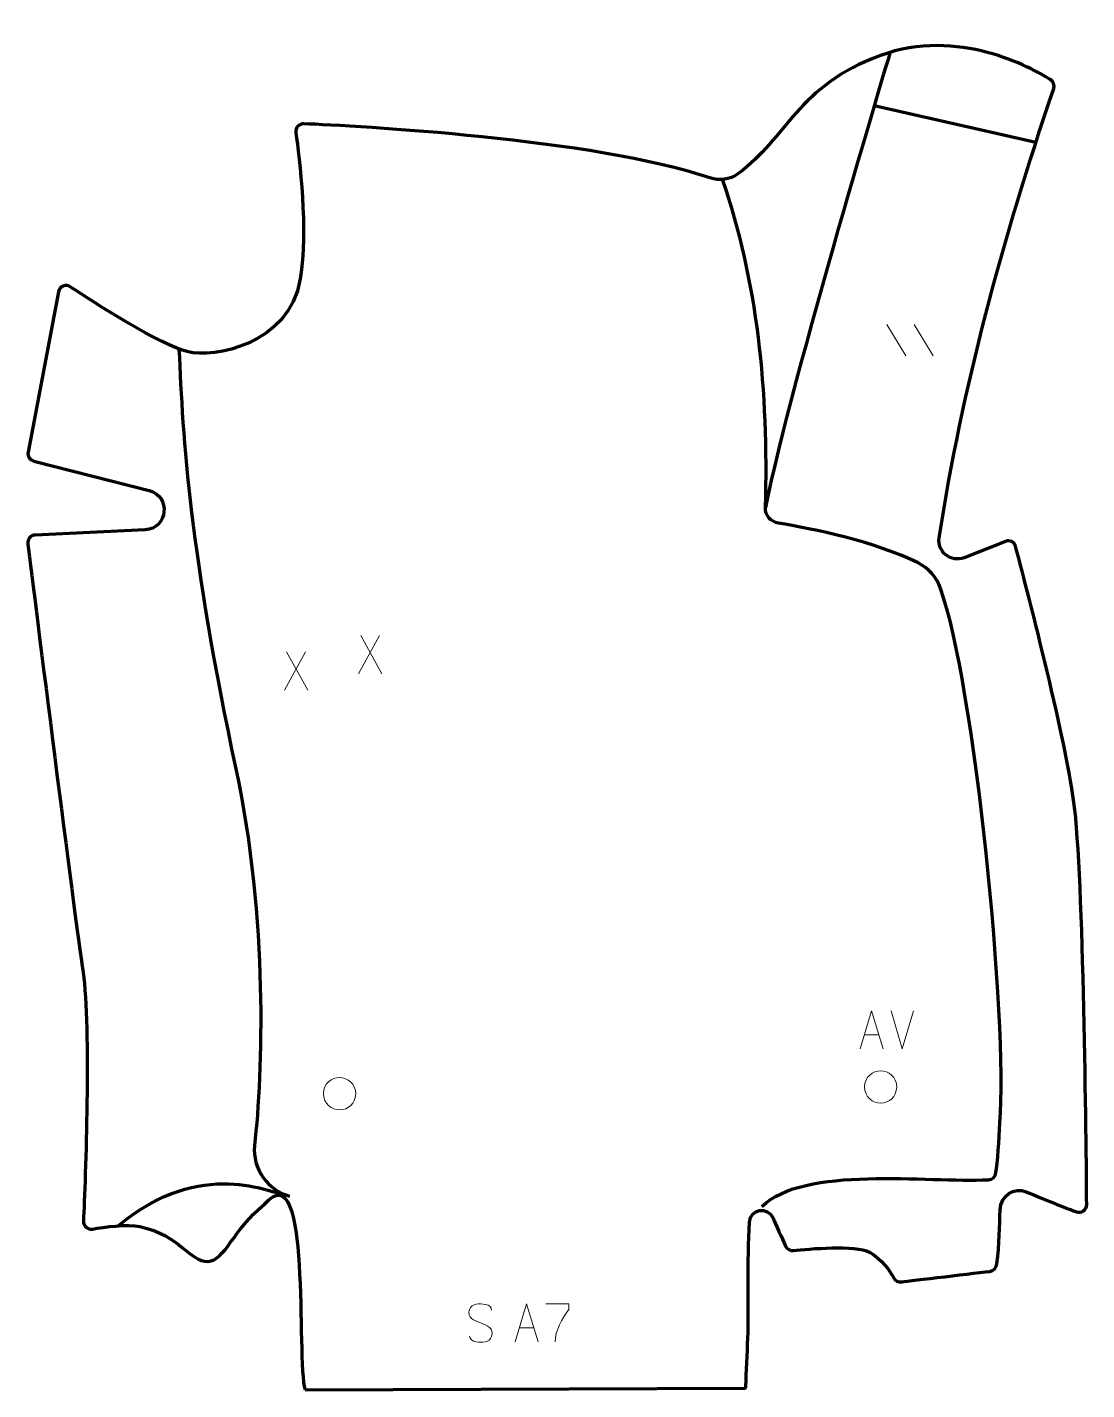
# Model space of a CAD drawing. Header units: millimetres. Extents: x -345 to 345, y -438 to 450.
import ezdxf

# ---------------------------------------------------------------- set-up
doc = ezdxf.new("R2010")
doc.units = ezdxf.units.MM
doc.header["$MEASUREMENT"] = 0
doc.layers.add('layer 1', color=7, linetype='Continuous')
doc.layers.add('layer 3', color=7, linetype='Continuous')

msp = doc.modelspace()

# ---------------------------------------------------------------- linework, layer by layer
at = {"layer": 'layer 1', "color": 230, "lineweight": 200}
msp.add_open_spline([(-164.3629, -438.0476), (-170.3978, -418.0301), (-159.8501, -281.3204), (-190.726, -317.146), (-190.726, -317.146), (-211.9918, -334.2875), (-216.1479, -353.6808), (-227.7141, -354.3475), (-227.7141, -354.3475), (-239.5621, -355.0301), (-245.1205, -337.5444), (-272.0145, -331.6177), (-272.0145, -331.6177), (-280.0218, -329.8531), (-295.2971, -332.0234), (-302.9852, -333.299), (-302.9852, -333.299), (-306.1172, -333.8183), (-308.9306, -331.3189), (-308.7916, -328.145), (-308.7916, -328.145), (-307.6507, -302.0535), (-303.7232, -201.7066), (-309.0766, -165.9303), (-309.0766, -165.9303), (-314.708, -128.2942), (-340.5506, 77.4655), (-345.0599, 113.4252), (-345.0599, 113.4252), (-345.4229, 116.3191), (-343.246, 118.9067), (-340.3355, 119.0446), (-340.3355, 119.0446), (-340.3355, 119.0446), (-268.619, 122.45), (-268.619, 122.45), (-268.619, 122.45), (-253.7067, 123.1584), (-251.5527, 144.3543), (-266.0173, 148.0525), (-266.0173, 148.0525), (-266.0173, 148.0525), (-341.1819, 167.2715), (-341.1819, 167.2715), (-341.1819, 167.2715), (-343.7398, 167.9255), (-345.3489, 170.4571), (-344.8567, 173.0528), (-344.8567, 173.0528), (-344.8567, 173.0528), (-325.0306, 277.6302), (-325.0306, 277.6302), (-325.0306, 277.6302), (-324.3642, 281.1453), (-320.3341, 282.8464), (-317.3556, 280.8684), (-317.3556, 280.8684), (-301.3236, 270.2223), (-258.7885, 242.7423), (-240.5463, 238.4183), (-240.5463, 238.4183), (-224.6731, 234.6556), (-174.694, 242.3091), (-167.4384, 286.0747), (-167.4384, 286.0747), (-162.2445, 317.4035), (-168.0152, 364.8609), (-170.339, 381.4132), (-170.339, 381.4132), (-170.7736, 384.5127), (-168.295, 387.2464), (-165.1708, 387.1088), (-165.1708, 387.1088), (-132.5187, 385.6734), (24.0172, 377.5881), (99.5268, 351.7774), (99.5268, 351.7774), (105.6765, 349.6752), (112.478, 350.6478), (117.7288, 354.4797), (117.7288, 354.4797), (149.8887, 377.9511), (156.3449, 411.847), (210.6763, 431.6206), (210.6763, 431.6206), (261.2459, 450.025), (308.7598, 423.8605), (321.4997, 415.8683), (321.4997, 415.8683), (323.4667, 414.6343), (324.3251, 412.2114), (323.5765, 410.0122), (323.5765, 410.0122), (290.2047, 311.9689), (263.9538, 214.3179), (248.9562, 117.2874), (248.9562, 117.2874), (247.5398, 108.1209), (256.6125, 100.8808), (265.2312, 104.2911), (265.2312, 104.2911), (265.2312, 104.2911), (292.1157, 114.9288), (292.1157, 114.9288), (292.1157, 114.9288), (294.8985, 116.0298), (298.0167, 114.4575), (298.7854, 111.5633), (298.7854, 111.5633), (305.1449, 87.6224), (330.5205, -9.3361), (336.7795, -55.2728), (336.7795, -55.2728), (343.175, -102.2127), (344.8179, -279.4867), (345.0984, -317.3119), (345.0984, -317.3119), (345.1245, -320.7846), (341.6961, -323.2262), (338.4266, -322.0634), (338.4266, -322.0634), (328.4765, -318.5258), (313.0683, -312.1437), (305.7019, -308.9842), (305.7019, -308.9842), (298.0413, -305.6988), (289.0321, -311.2511), (288.6578, -320.8488), (288.6578, -320.8488), (288.2542, -331.2039), (288.3703, -343.1221), (286.5902, -355.9918), (286.5902, -355.9918), (286.2378, -358.5403), (284.6227, -360.6827), (282.0665, -360.9558), (282.0665, -360.9558), (267.5889, -362.5027), (224.2279, -367.7802), (224.2279, -367.7802), (224.2279, -367.7802), (222.2414, -367.9704), (220.3371, -366.9593), (219.3719, -365.211), (219.3719, -365.211), (216.96, -360.8446), (211.5988, -352.6298), (203.5042, -348.3662), (203.5042, -348.3662), (194.1778, -343.453), (164.2887, -346.2072), (153.9072, -347.3477), (153.9072, -347.3477), (151.7556, -347.5844), (149.699, -346.4086), (148.8086, -344.4338), (148.8086, -344.4338), (146.5412, -339.4046), (142.3378, -330.0535), (140.6791, -326.1705), (140.6791, -326.1705), (137.3312, -318.3303), (125.7844, -320.2216), (125.2874, -328.733), (125.2874, -328.733), (123.7652, -354.7964), (124.9482, -384.3139), (124.2279, -404.4283), (124.2279, -404.4283), (123.8883, -413.911), (123.1162, -427.4601), (123.0316, -435.4643), (123.0316, -435.4643), (123.0259, -436.0021), (122.7968, -436.9647), (122.434, -436.9647), (122.434, -436.9647), (122.434, -436.9647), (-164.3629, -438.0476), (-164.3629, -438.0476)], degree=3, knots=[0, 0, 0, 0, 0.02173913, 0.02173913, 0.02173913, 0.02173913, 0.04347826, 0.04347826, 0.04347826, 0.04347826, 0.06521739, 0.06521739, 0.06521739, 0.06521739, 0.08695652, 0.08695652, 0.08695652, 0.08695652, 0.10869565, 0.10869565, 0.10869565, 0.10869565, 0.13043478, 0.13043478, 0.13043478, 0.13043478, 0.15217391, 0.15217391, 0.15217391, 0.15217391, 0.17391304, 0.17391304, 0.17391304, 0.17391304, 0.19565217, 0.19565217, 0.19565217, 0.19565217, 0.2173913, 0.2173913, 0.2173913, 0.2173913, 0.23913043, 0.23913043, 0.23913043, 0.23913043, 0.26086957, 0.26086957, 0.26086957, 0.26086957, 0.2826087, 0.2826087, 0.2826087, 0.2826087, 0.30434783, 0.30434783, 0.30434783, 0.30434783, 0.32608696, 0.32608696, 0.32608696, 0.32608696, 0.34782609, 0.34782609, 0.34782609, 0.34782609, 0.36956522, 0.36956522, 0.36956522, 0.36956522, 0.39130435, 0.39130435, 0.39130435, 0.39130435, 0.41304348, 0.41304348, 0.41304348, 0.41304348, 0.43478261, 0.43478261, 0.43478261, 0.43478261, 0.45652174, 0.45652174, 0.45652174, 0.45652174, 0.47826087, 0.47826087, 0.47826087, 0.47826087, 0.5, 0.5, 0.5, 0.5, 0.52173913, 0.52173913, 0.52173913, 0.52173913, 0.54347826, 0.54347826, 0.54347826, 0.54347826, 0.56521739, 0.56521739, 0.56521739, 0.56521739, 0.58695652, 0.58695652, 0.58695652, 0.58695652, 0.60869565, 0.60869565, 0.60869565, 0.60869565, 0.63043478, 0.63043478, 0.63043478, 0.63043478, 0.65217391, 0.65217391, 0.65217391, 0.65217391, 0.67391304, 0.67391304, 0.67391304, 0.67391304, 0.69565217, 0.69565217, 0.69565217, 0.69565217, 0.7173913, 0.7173913, 0.7173913, 0.7173913, 0.73913043, 0.73913043, 0.73913043, 0.73913043, 0.76086957, 0.76086957, 0.76086957, 0.76086957, 0.7826087, 0.7826087, 0.7826087, 0.7826087, 0.80434783, 0.80434783, 0.80434783, 0.80434783, 0.82608696, 0.82608696, 0.82608696, 0.82608696, 0.84782609, 0.84782609, 0.84782609, 0.84782609, 0.86956522, 0.86956522, 0.86956522, 0.86956522, 0.89130435, 0.89130435, 0.89130435, 0.89130435, 0.91304348, 0.91304348, 0.91304348, 0.91304348, 0.93478261, 0.93478261, 0.93478261, 0.93478261, 0.95652174, 0.95652174, 0.95652174, 0.95652174, 1, 1, 1, 1], dxfattribs=at)
at = {"layer": 'layer 1', "color": 250, "lineweight": 9}
for points in [[(214.9179, 256.3484), (214.9179, 256.3484), (227.2822, 235.8041), (227.2822, 235.8041)], [(232.6478, 256.3484), (232.6478, 256.3484), (245.0121, 235.8041), (245.0121, 235.8041)], [(-115.7636, 53.5884), (-115.7636, 53.5884), (-129.5042, 28.6926), (-129.5042, 28.6926)], [(-128.0496, 53.5884), (-128.0496, 53.5884), (-114.309, 28.6349), (-114.309, 28.6349)], [(-164.1046, 42.8844), (-164.1046, 42.8844), (-177.8452, 17.9886), (-177.8452, 17.9886)], [(-176.3906, 42.8844), (-176.3906, 42.8844), (-162.65, 17.9309), (-162.65, 17.9309)], [(224.8705, -215.9349), (224.8705, -215.9349), (217.5487, -190.9813), (217.5487, -190.9813)], [(232.1924, -190.9813), (232.1924, -190.9813), (224.8706, -215.9349), (224.8706, -215.9349)], [(200.2336, -206.6782), (200.2336, -206.6782), (209.7293, -206.6782), (209.7293, -206.6782)], [(-24.6956, -397.655), (-24.6956, -397.655), (-15.1999, -397.655), (-15.1999, -397.655)]]:
    msp.add_open_spline(points, degree=3, dxfattribs=at)
for points, knots in [([(197.511, -215.9276), (197.511, -215.9276), (204.882, -190.9741), (204.882, -190.9741), (204.882, -190.9741), (204.882, -190.9741), (212.4519, -215.9276), (212.4519, -215.9276)], [0, 0, 0, 0, 0.33333333, 0.33333333, 0.33333333, 0.33333333, 1, 1, 1, 1]), ([(200.3079, -240.6176), (200.3786, -233.9772), (205.6526, -230.1312), (210.8079, -230.2282), (210.8079, -230.2282), (215.9632, -230.1312), (221.2372, -234.1946), (221.3079, -240.835), (221.3079, -240.835), (220.9377, -247.1643), (216.4958, -251.195), (210.8079, -251.2244), (210.8079, -251.2244), (205.6526, -251.3214), (200.3786, -247.258), (200.3079, -240.6176)], [0, 0, 0, 0, 0.2, 0.2, 0.2, 0.2, 0.4, 0.4, 0.4, 0.4, 0.6, 0.6, 0.6, 0.6, 1, 1, 1, 1]), ([(-152.325, -244.9917), (-152.2543, -238.3513), (-146.9803, -234.5053), (-141.825, -234.6023), (-141.825, -234.6023), (-136.6697, -234.5053), (-131.3957, -238.5687), (-131.325, -245.2091), (-131.325, -245.2091), (-131.6952, -251.5384), (-136.1371, -255.5691), (-141.825, -255.5985), (-141.825, -255.5985), (-146.9803, -255.6955), (-152.2543, -251.6321), (-152.325, -244.9917)], [0, 0, 0, 0, 0.2, 0.2, 0.2, 0.2, 0.4, 0.4, 0.4, 0.4, 0.6, 0.6, 0.6, 0.6, 1, 1, 1, 1]), ([(-49.9477, -394.4277), (-54.196, -392.9573), (-59.1041, -391.1615), (-57.099, -385.6412), (-57.099, -385.6412), (-55.5955, -381.5013), (-50.3819, -381.8898), (-46.7783, -382.4909), (-46.7783, -382.4909), (-43.9177, -382.9681), (-43.053, -384.1813), (-42.7424, -386.2654)], [0, 0, 0, 0, 0.25, 0.25, 0.25, 0.25, 0.5, 0.5, 0.5, 0.5, 1, 1, 1, 1]), ([(-27.4182, -406.9044), (-27.4182, -406.9044), (-20.0472, -381.9509), (-20.0472, -381.9509), (-20.0472, -381.9509), (-20.0472, -381.9509), (-12.4773, -406.9044), (-12.4773, -406.9044)], [0, 0, 0, 0, 0.33333333, 0.33333333, 0.33333333, 0.33333333, 1, 1, 1, 1]), ([(-7.3558, -381.9484), (-7.3558, -381.9484), (7.4603, -381.9484), (7.4603, -381.9484), (7.4603, -381.9484), (7.46, -383.198), (7.46, -384.4476), (7.4603, -385.6974), (7.4603, -385.6974), (3.4659, -391.6945), (-1.4493, -399.5281), (-1.4493, -406.9069)], [0, 0, 0, 0, 0.25, 0.25, 0.25, 0.25, 0.5, 0.5, 0.5, 0.5, 1, 1, 1, 1]), ([(-49.9477, -394.4278), (-45.9291, -396.0745), (-40.8996, -397.9628), (-42.7336, -403.3231), (-42.7336, -403.3231), (-44.1934, -407.5895), (-49.1042, -407.3328), (-52.8303, -406.7781), (-52.8303, -406.7781), (-55.5803, -406.3683), (-56.8012, -405.1548), (-57.1792, -403.0426)], [0, 0, 0, 0, 0.25, 0.25, 0.25, 0.25, 0.5, 0.5, 0.5, 0.5, 1, 1, 1, 1])]:
    msp.add_open_spline(points, degree=3, knots=knots, dxfattribs=at)
at = {"layer": 'layer 3', "color": 142, "lineweight": 200}
for points in [[(216.9944, 433.6963), (216.9944, 433.6963), (153.3343, 223.5716), (135.6875, 136.9499)], [(206.6401, 399.066), (206.6401, 399.066), (312.0114, 375.1463), (312.0114, 375.1463)], [(-286.1214, -331.2033), (-231.7065, -285.5493), (-184.862, -310.7483), (-177.7913, -310.7708)]]:
    msp.add_open_spline(points, degree=3, dxfattribs=at)
for points, knots in [([(133.4308, -318.6616), (160.4105, -291.6749), (241.1313, -303.1343), (281.0573, -301.1712), (281.0573, -301.1712), (283.5511, -301.1235), (285.6275, -299.2468), (285.925, -296.7699), (285.925, -296.7699), (286.7865, -289.5902), (288.3701, -274.9115), (288.3701, -264.0339), (288.3701, -264.0339), (293.987, -198.0807), (272.0353, 22.775), (249.7695, 84.3098), (249.7695, 84.3098), (247.1748, 91.48), (241.989, 97.437), (235.1835, 100.8766), (235.1835, 100.8766), (208.4577, 114.3848), (165.9783, 123.3295), (144.1237, 126.7878), (144.1237, 126.7878), (139.1556, 127.5738), (135.5355, 131.9225), (135.6879, 136.9495), (135.6879, 136.9495), (137.9953, 213.0561), (130.4423, 285.0559), (107.788, 350.7657)], [0, 0, 0, 0, 0.11111111, 0.11111111, 0.11111111, 0.11111111, 0.22222222, 0.22222222, 0.22222222, 0.22222222, 0.33333333, 0.33333333, 0.33333333, 0.33333333, 0.44444444, 0.44444444, 0.44444444, 0.44444444, 0.55555556, 0.55555556, 0.55555556, 0.55555556, 0.66666667, 0.66666667, 0.66666667, 0.66666667, 0.77777778, 0.77777778, 0.77777778, 0.77777778, 1, 1, 1, 1]), ([(-246.523, 240.306), (-244.1322, 181.7368), (-239.351, 105.909), (-209.469, -33.3426), (-209.469, -33.3426), (-188.3686, -131.6699), (-192.0985, -231.6281), (-197.2889, -278.949), (-197.2889, -278.949), (-198.8821, -293.4739), (-188.308, -308.5652), (-174.4317, -311.8073)], [0, 0, 0, 0, 0.25, 0.25, 0.25, 0.25, 0.5, 0.5, 0.5, 0.5, 1, 1, 1, 1])]:
    msp.add_open_spline(points, degree=3, knots=knots, dxfattribs=at)

doc.saveas('drawing.dxf')
